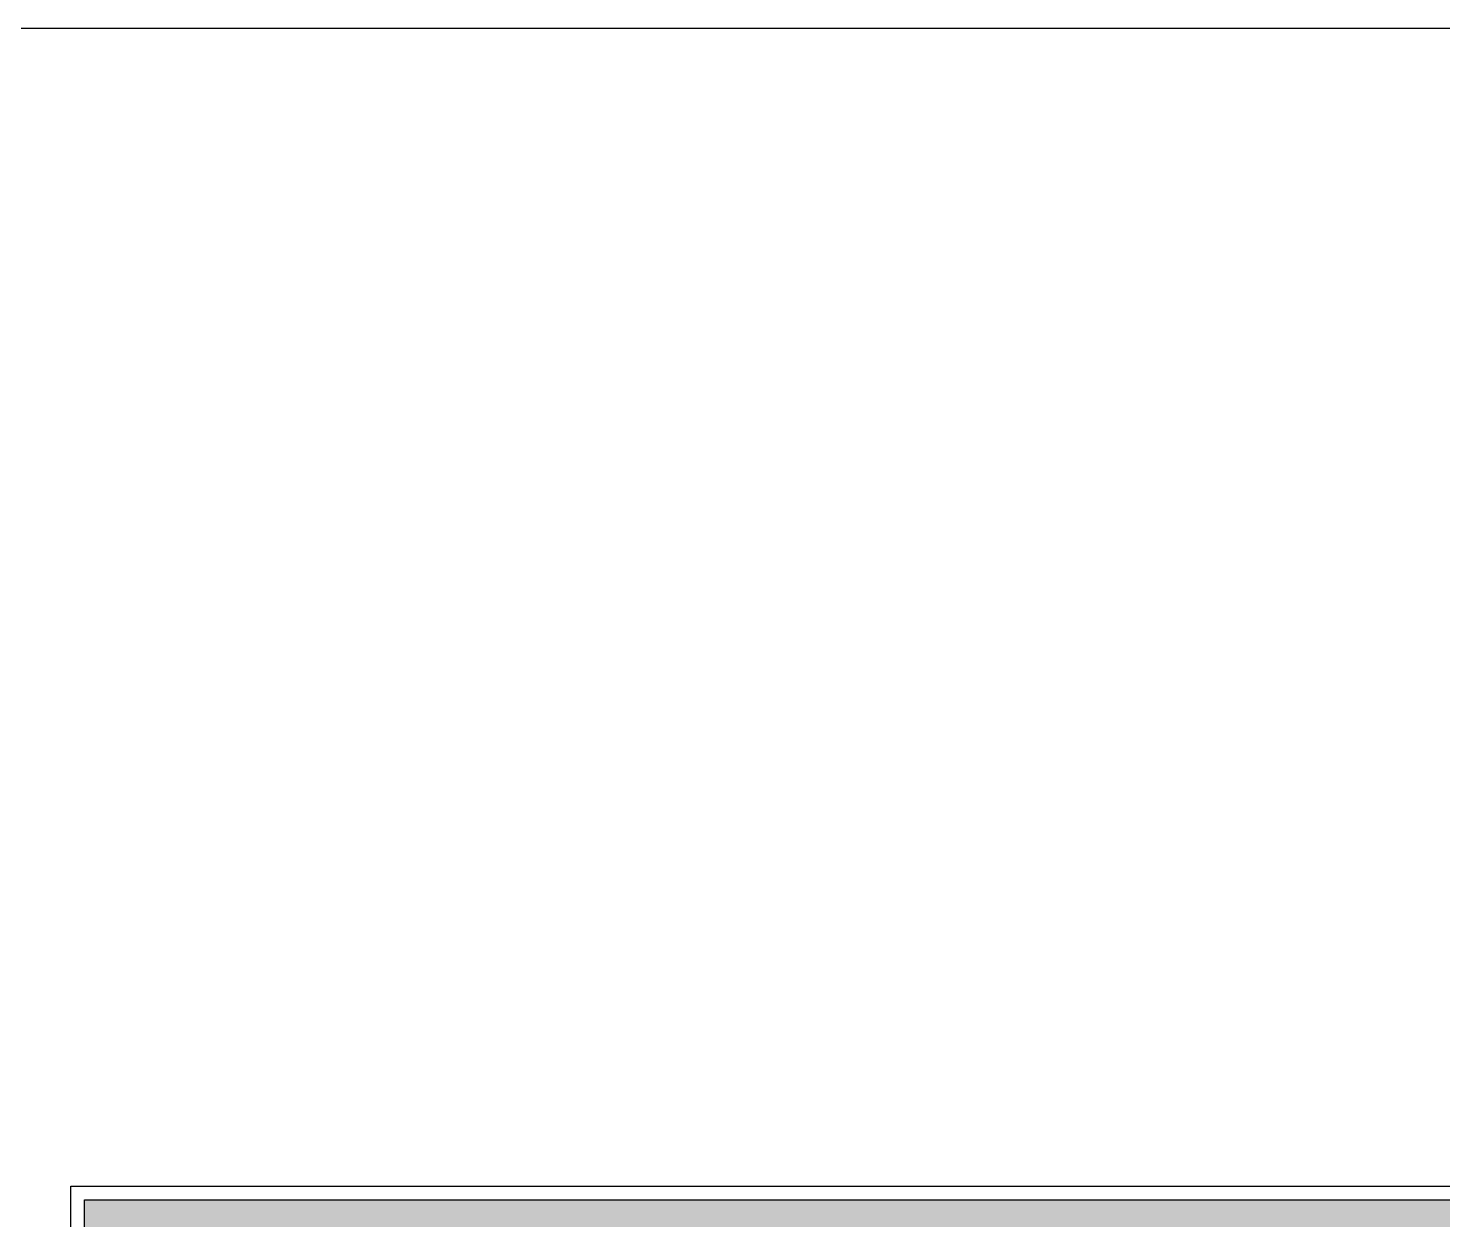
# Model space of a CAD drawing. Header units: millimetres. Extents: x 35877 to 3066687, y -650199 to -40525.
# Drawn here: x 147590.7 to 147789.1, y -180220.8 to -180053.6 of the extents above; entities that cross this region are included whole.
import ezdxf

# ---------------------------------------------------------------- set-up
doc = ezdxf.new("R2010")
doc.units = ezdxf.units.MM
doc.header["$MEASUREMENT"] = 0
doc.layers.add('FURNITURE', color=32, linetype='Continuous', lineweight=9)
doc.layers.add('NAME PLATE', color=7, linetype='Continuous', lineweight=25)

# ---------------------------------------------------------------- blocks, each defined once
blk = doc.blocks.new('LAYOUT FILE')
at = {"layer": 'NAME PLATE', "true_color": 0xd39e00}
h = blk.add_hatch(color=42, dxfattribs=at)
h.paths.add_polyline_path([(3346889.83, -513806.18), (3346889.83, -514260.7), (3347535.56, -514260.7), (3347535.56, -513806.18)])
h.paths.add_polyline_path([(3346894.36, -513810.71), (3347531.03, -513810.71), (3347531.03, -514256.17), (3346894.36, -514256.17)], flags=16)
at = {"layer": 'NAME PLATE', "color": 42, "true_color": 0xd39e00}
for points in [[(3346887.56, -513803.91), (3347537.83, -513803.91), (3347537.83, -514262.96), (3346887.56, -514262.96)], [(3346889.83, -513806.18), (3347535.56, -513806.18), (3347535.56, -514260.7), (3346889.83, -514260.7)]]:
    blk.add_lwpolyline(points, close=True, dxfattribs=at)

msp = doc.modelspace()

# ---------------------------------------------------------------- linework, layer by layer
at = {"layer": 'FURNITURE', "color": 3, "lineweight": 30, "transparency": 33554687}
msp.add_lwpolyline([(147083.183, -180053.62), (150639.893, -180053.62), (150639.893, -180804.652), (147083.183, -180804.652)], close=True, dxfattribs=at)

# ---------------------------------------------------------------- block references
at = {"layer": 'NAME PLATE', "lineweight": 0, "transparency": 33554687, "xscale": 0.8482412182574397, "yscale": 0.8482412182574397, "zscale": 0.8482412182574397}
msp.add_blockref('LAYOUT FILE', (-2691371.364, 255613.603, 0.111), dxfattribs=at)

doc.saveas('drawing.dxf')
